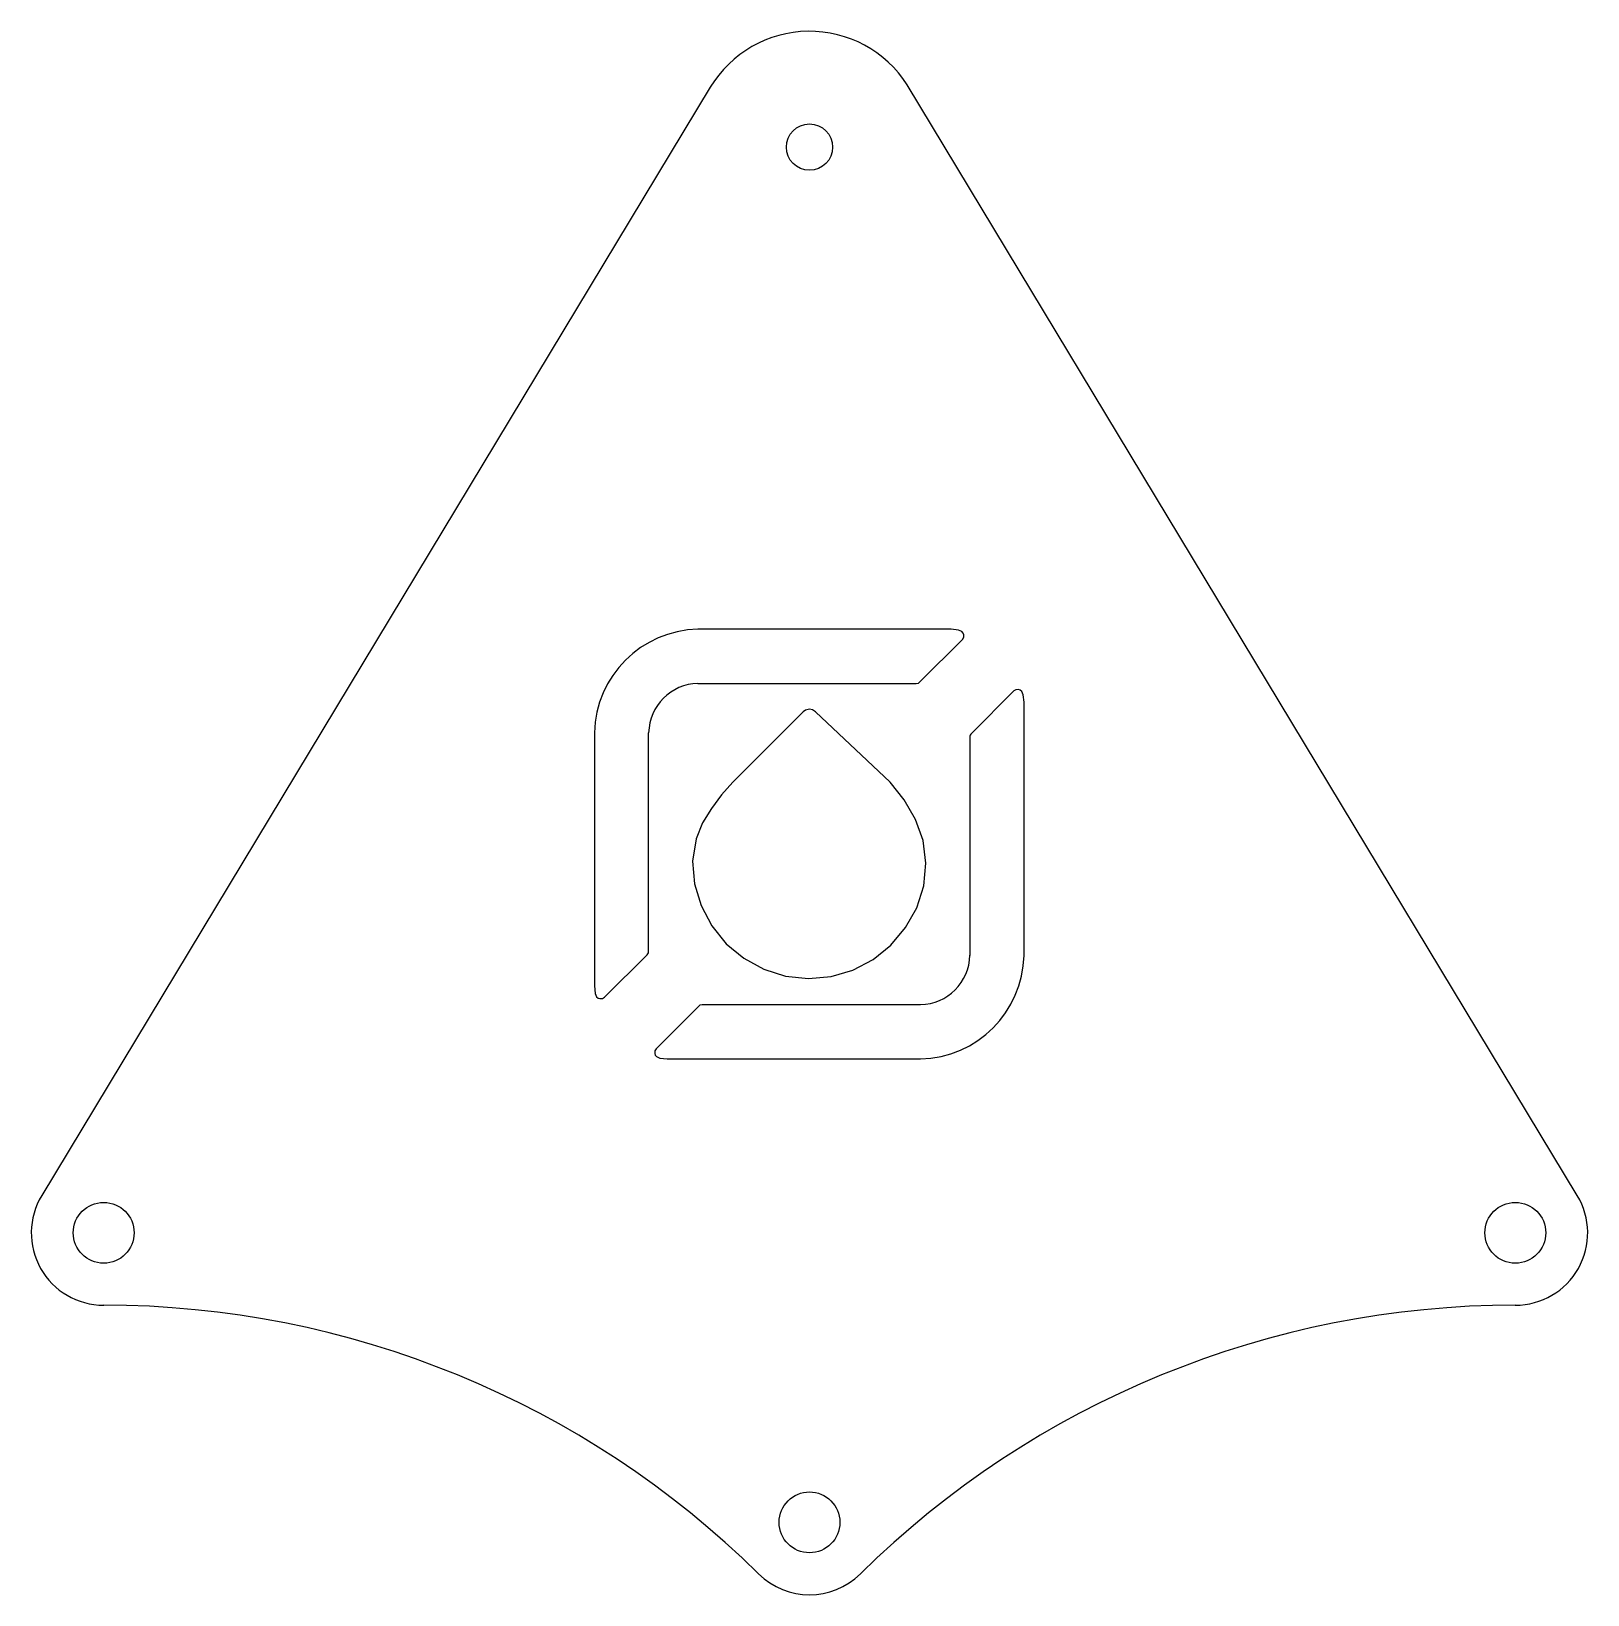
# Model space of a CAD drawing. Extents: x -54 to 54, y -5 to 103.
import ezdxf

# ---------------------------------------------------------------- set-up
doc = ezdxf.new("R2010")
doc.units = 0
doc.layers.get('0').update_dxf_attribs({"linetype": 'CONTINUOUS'})

msp = doc.modelspace()

# ---------------------------------------------------------------- linework, layer by layer
at = {"color": 7, "linetype": 'CONTINUOUS'}
for p, q in [((-6.85, 99.13), (-53.03, 22.58)), ((53.03, 22.58), (6.75, 99.3)), ((9.78, 61.69), (-7.71, 61.69)), ((7.63, 58.06), (10.56, 60.99)), ((-7.71, 57.95), (7.37, 57.95)), ((14.11, 57.43), (11.19, 54.5)), ((14.82, 39.16), (14.82, 56.65)), ((-0.44, 55.98), (-5.3, 51.13)), ((5.56, 51.13), (0.41, 55.98)), ((-14.86, 54.54), (-14.85, 37.06)), ((-11.11, 39.46), (-11.11, 54.54)), ((11.08, 54.24), (11.08, 39.16)), ((-14.15, 36.28), (-11.22, 39.21)), ((-7.67, 35.64), (-10.6, 32.72)), ((7.67, 35.76), (-7.41, 35.76)), ((-9.82, 32.01), (7.67, 32.01))]:
    msp.add_line(p, q, dxfattribs=at)
at = {"color": 7, "linetype": 'CONTINUOUS', "flags": 128}
for points in [[(10.56, 60.99), (10.65, 61.14), (10.66, 61.31), (10.61, 61.43), (10.53, 61.54), (10.3, 61.64), (9.78, 61.69)], [(7.37, 57.95), (7.53, 57.98), (7.63, 58.06)], [(14.82, 56.65), (14.76, 57.17), (14.66, 57.4), (14.56, 57.48), (14.44, 57.53), (14.26, 57.51), (14.11, 57.43)], [(0, 56.17), (-0.27, 56.11), (-0.44, 55.98)], [(0.41, 55.98), (0.2, 56.13), (0, 56.17)], [(-5.3, 51.13), (-6.07, 50.25), (-6.78, 49.32), (-7.38, 48.31), (-7.82, 47.22), (-8.07, 45.68), (-7.95, 44.11), (-7.49, 42.6), (-6.75, 41.2), (-5.75, 39.97), (-4.54, 38.97), (-3.16, 38.21), (-1.65, 37.74), (-0.08, 37.57), (1.49, 37.71), (3, 38.15), (4.4, 38.88), (5.62, 39.87), (6.64, 41.08), (7.41, 42.46), (7.89, 43.97), (8.04, 45.54), (7.84, 47.09), (7.32, 48.56), (6.53, 49.91), (5.56, 51.13)], [(-11.22, 39.21), (-11.13, 39.34), (-11.11, 39.46)], [(-14.85, 37.06), (-14.8, 36.54), (-14.7, 36.3), (-14.59, 36.22), (-14.47, 36.18), (-14.3, 36.19), (-14.15, 36.28)], [(-7.41, 35.76), (-7.57, 35.72), (-7.67, 35.64)], [(-10.6, 32.72), (-10.68, 32.57), (-10.69, 32.39), (-10.65, 32.27), (-10.57, 32.17), (-10.33, 32.07), (-9.82, 32.01)]]:
    msp.add_lwpolyline(points, dxfattribs=at)
at = {"color": 7, "linetype": 'CONTINUOUS'}
for centre, radius in [((0, 95), 1.6), ((-48.75, 20), 2.1), ((48.75, 20), 2.1), ((0, 0), 2.1)]:
    msp.add_circle(centre, radius, dxfattribs=at)
for centre, radius, start, end in [((0, 95), 8, 32.5161, 148.8981), ((-7.54, 54.38), 7.32, 91.309, 178.6953), ((-7.62, 54.46), 3.49, 91.3656, 178.6433), ((11.34, 54.28), 0.263, 124.6527, 189.2756), ((7.5, 39.33), 7.32, 271.3083, 358.7027), ((7.59, 39.25), 3.49, 271.3423, 358.6619), ((-48.75, 20), 5, 148.8981, 270), ((48.75, 20), 5, 270, 31.1035), ((-48.75, -49.41), 64.41, 45.3876, 90), ((48.75, -49.41), 64.41, 90, 134.6124), ((0, 0), 5, 225.3876, 314.6124)]:
    msp.add_arc(centre, radius, start, end, dxfattribs=at)

doc.saveas('drawing.dxf')
